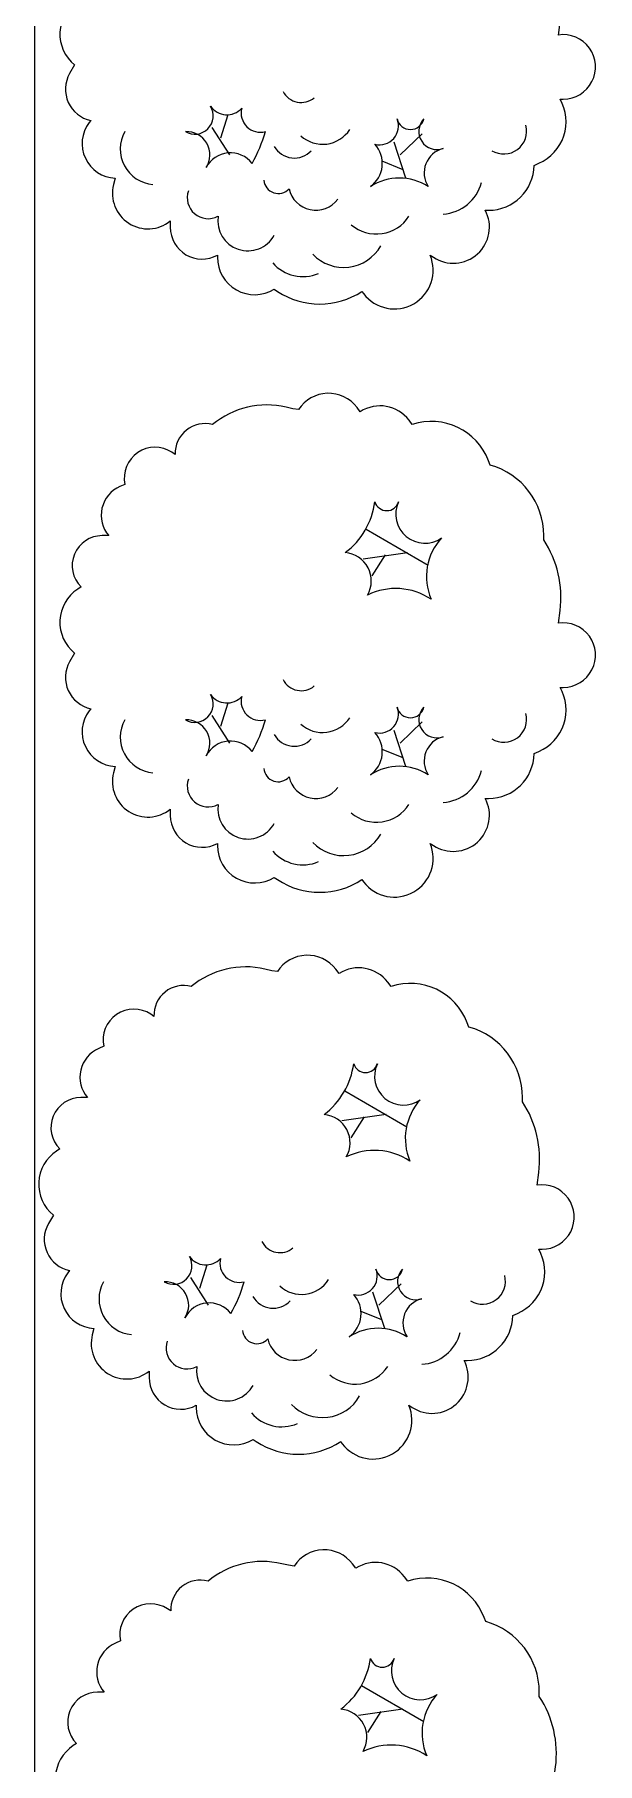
# Model space of a CAD drawing. Header units: millimetres. Extents: x 10553 to 38258, y 46576 to 64025.
# Drawn here: x 23708 to 24588, y 53250 to 55953 of the extents above; entities that cross this region are included whole.
import ezdxf

# ---------------------------------------------------------------- set-up
doc = ezdxf.new("R2010")
doc.units = ezdxf.units.MM

# ---------------------------------------------------------------- blocks, each defined once
blk = doc.blocks.new('Z_12')
for p, q in [((198.6, 164.5), (101.4, 220.7)), ((166.2, 184.3), (96.8, 174.4)), ((131.5, 181), (110.7, 147.9)), ((-125.4, -86.9), (-113.9, -50.5)), ((-111.5, -113.4), (-139.3, -70.4)), ((154.7, -113.4), (189.4, -80.3)), ((163.9, -149.8), (145.4, -93.5)), ((159.3, -136.5), (126.9, -123.3))]:
    blk.add_line(p, q)
blk.add_lwpolyline([(-12.9, 409.3), (-23.4, 411.8, 0.233912), (-138.6, 384.6, 0.503334), (-197, 337.9), (-202, 341.2, 0.669178), (-275.6, 291.1), (-283.3, 287.8, 0.501791), (-301, 210.9), (-311.2, 210.9, 0.669753), (-344.2, 130.8), (-349.3, 127.4, 0.506877), (-354.3, 27.2), (-362, 13.9, 0.50807), (-329, -59.6), (-331.5, -63, 0.604429), (-290.9, -149.8), (-293.4, -159.8, 0.721665), (-204.6, -216.6), (-204.6, -226.6, 0.571157), (-131, -270.1), (-131, -273.4, 0.58413), (-42.1, -323.5), (-37, -326.8, 0.29945), (95, -326.8), (97.5, -330.2, 0.881287), (201.6, -270.1), (206.7, -273.4, 0.773911), (287.9, -199.9), (293, -199.9, 0.41034), (364.1, -129.8), (371.7, -126.4, 0.446165), (404.7, -26.2), (409.8, -26.2, 1.078884), (402.1, 74), (404.7, 94, 0.178022), (379.3, 204.3), (379.3, 210.9, 0.336876), (295.5, 321.2), (293, 327.8, 0.401413), (173.7, 384.6), (168.6, 391.3, 0.392042), (92.4, 404.7), (87.4, 411.4, 0.518997), (-4, 408)], format="xyb", close=True)
for centre, radius, start, end in [((-3.4, 279.8), 119.8, 307.2011, 352.3009), ((133.8, 269.3), 19.3, 196.6364, 343.3636), ((193.3, 244.4), 45.3, 154.7784, 305.3166), ((285.8, 147), 89.8, 137.6158, 203.209), ((65.5, 140.3), 44.2, 329.9007, 85.4842), ((147.7, 28), 100.3, 56.3805, 116.0143), ((0, 0), 31.5, 206.6201, 310.304), ((-166.3, -52.2), 28.8, 239.3789, 31.1177), ((-116, -19.2), 31.4, 215.1672, 317.0471), ((-63.7, -47.8), 30.2, 166.1806, 284.8346), ((-227, -104), 55.9, 151.0951, 264.9167), ((-179.1, -113.4), 36.4, 326.9926, 92.917), ((-260.8, -20.2), 212.5, 329.9502, 344.4972), ((33.6, -46.5), 50.3, 227.4798, 327.3238), ((122.5, -68.1), 29.6, 255.9127, 21.7324), ((170.9, -52.3), 21.4, 193.1088, 346.8912), ((212.3, -76.7), 28.4, 136.4013, 289.6309), ((316.7, -76.1), 35.9, 238.8912, 14.5226), ((-10.7, -82), 36.3, 210.0333, 316.9232), ((82.3, -126.8), 44.6, 305.7896, 42.2257), ((231.6, -141.5), 39.3, 104.3993, 213.1112), ((-110.6, -152.8), 42.7, 37.7844, 152.7504), ((-35.8, -151.2), 22.6, 184.6947, 318.1365), ((153.5, -232.1), 82.5, 56.8511, 123.1489), ((217.4, -139.4), 66.8, 273.7672, 345.2386), ((-145.4, -180.4), 32.7, 160.7898, 297.9907), ((23.1, -156.8), 43.1, 192.6971, 322.8693), ((-83.3, -216.1), 47.2, 171.6823, 330.9212), ((117.6, -176.4), 60.6, 229.5022, 327.1741), ((66.4, -222.3), 67, 223.9191, 330.2475), ((2.7, -241.5), 62.2, 220.7316, 293.3103)]:
    blk.add_arc(centre, radius, start, end)

msp = doc.modelspace()

# ---------------------------------------------------------------- linework, layer by layer
at = {"linetype": 'ByBlock'}
msp.add_lwpolyline([(23707.6, 60195.5), (23707.6, 48500.5)], dxfattribs=at)

# ---------------------------------------------------------------- block references
at = {"lineweight": 0}
for p in [(24124.5, 55878.3), (24124.5, 54958.8), (24091.3, 54080.4), (24117.5, 53150.9)]:
    msp.add_blockref('Z_12', p, dxfattribs=at)

doc.saveas('drawing.dxf')
